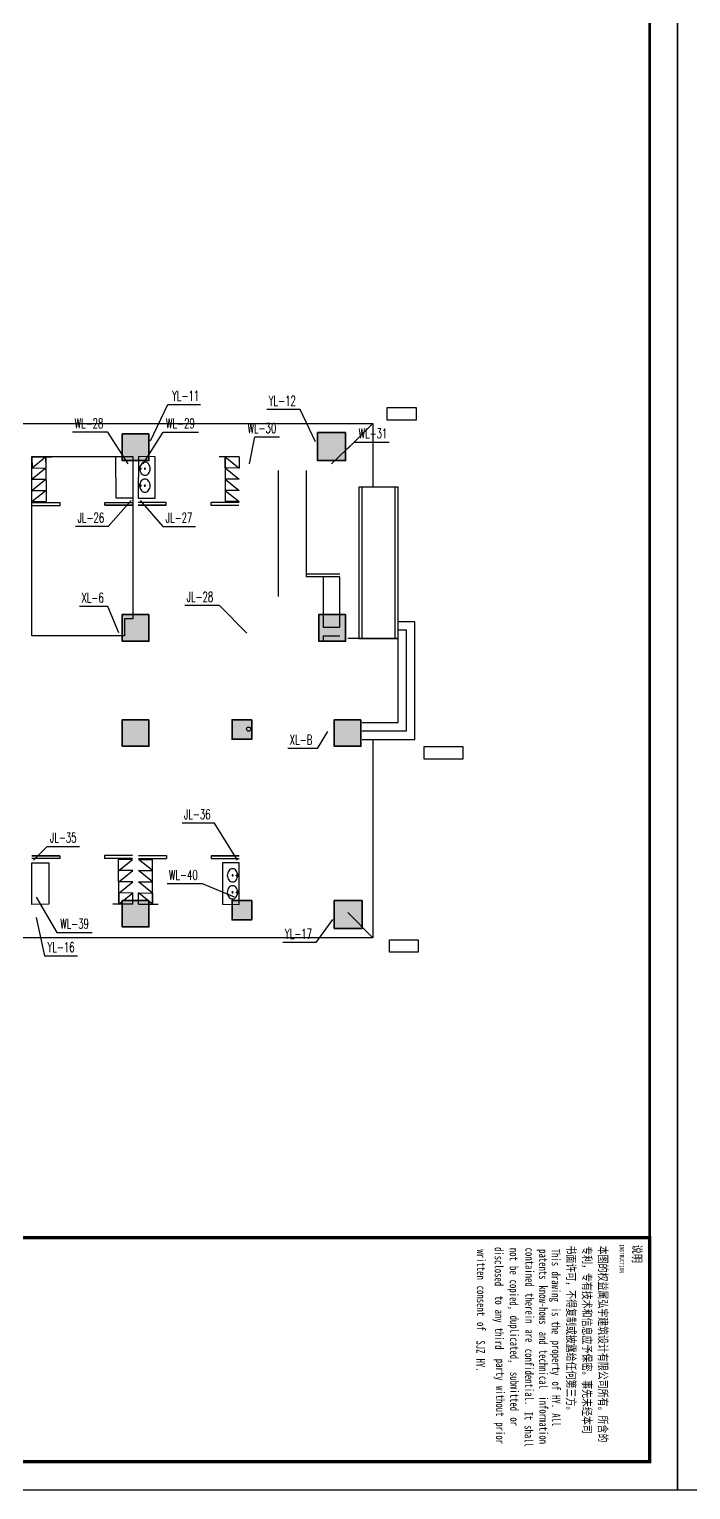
# Model space of a CAD drawing. Extents: x -46552 to 500351, y 55470 to 139570.
# Drawn here: x 93336 to 116972, y 55470 to 107610 of the extents above; entities that cross this region are included whole.
import ezdxf

# ---------------------------------------------------------------- set-up
doc = ezdxf.new("R2010")
doc.units = 0
doc.header["$LTSCALE"] = 1000
doc.header["$MEASUREMENT"] = 0
for name, color, linetype in [('DIM_SYMB', 3, 'Continuous'), ('DIM_污水', 3, 'Continuous'), ('DIM_消防', 3, 'Continuous'), ('DIM_给水', 3, 'Continuous'), ('DIM_雨水', 3, 'Continuous'), ('GROUND', 2, 'Continuous'), ('LVTRY', 6, 'Continuous'), ('PUB_TITLE', 7, 'Continuous'), ('TK', 126, 'Continuous'), ('WALL', 2, 'Continuous')]:
    doc.layers.add(name, color=color, linetype=linetype)
doc.layers.add('砼柱', color=2, linetype='Continuous', lineweight=35)
doc.styles.add('-宋体', font='', dxfattribs={"width": 0.8})
doc.styles.add('_TWT_SERIAL', font='COMPLEX', dxfattribs={"width": 0.8, "height": 3.5, "bigfont": 'HZTXT'})
doc.styles.get('-宋体').set_extended_font_data('SimSun')

# ---------------------------------------------------------------- blocks, each defined once
blk = doc.blocks.new('fgtr')
h = blk.add_hatch(color=256)
h.paths.add_polyline_path([(537270, -370335), (536270, -370335), (536270, -371335), (537270, -371335)])
h.paths.add_polyline_path([(537220, -363885), (536270, -363885), (536270, -364835), (537220, -364835)])
h.paths.add_polyline_path([(536670, -360135), (535720, -360135), (535720, -361085), (536670, -361085)])
h.paths.add_polyline_path([(536670, -353635), (535670, -353635), (535670, -354635), (536670, -354635)])
h.paths.add_polyline_path([(533320, -370335), (532620, -370335), (532620, -371035), (533320, -371035)])
h.paths.add_polyline_path([(533320, -363885), (532620, -363885), (532620, -364585), (533320, -364585)])
h.paths.add_polyline_path([(537220, -322935), (536270, -322935), (536270, -323885), (537220, -323885)])
h.paths.add_polyline_path([(536670, -326685), (535720, -326685), (535720, -327635), (536670, -327635)])
h.paths.add_polyline_path([(536670, -333135), (535670, -333135), (535670, -334135), (536670, -334135)])
h.paths.add_polyline_path([(533320, -323185), (532620, -323185), (532620, -323885), (533320, -323885)])
h.paths.add_polyline_path([(508570, -351510), (507970, -351510), (507970, -352110), (508570, -352110)])
h.paths.add_polyline_path([(508570, -348210), (507970, -348210), (507970, -348810), (508570, -348810)])
h.paths.add_polyline_path([(508570, -342985), (507970, -342985), (507970, -343585), (508570, -343585)])
h.paths.add_polyline_path([(508570, -335735), (507970, -335735), (507970, -336335), (508570, -336335)])
h.paths.add_polyline_path([(514370, -351510), (513720, -351510), (513720, -352160), (514370, -352160)])
h.paths.add_polyline_path([(502820, -351510), (502170, -351510), (502170, -352160), (502820, -352160)])
h.paths.add_polyline_path([(514320, -348210), (513720, -348210), (513720, -348810), (514320, -348810)])
h.paths.add_polyline_path([(502820, -348210), (502220, -348210), (502220, -348810), (502820, -348810)])
h.paths.add_polyline_path([(502820, -342985), (502220, -342985), (502220, -343585), (502820, -343585)])
h.paths.add_polyline_path([(514320, -342985), (513720, -342985), (513720, -343585), (514320, -343585)])
h.paths.add_polyline_path([(514370, -335685), (513720, -335685), (513720, -336335), (514370, -336335)])
h.paths.add_polyline_path([(502820, -335685), (502170, -335685), (502170, -336335), (502820, -336335)])
h.paths.add_polyline_path([(502920, -370335), (502220, -370335), (502220, -371035), (502920, -371035)])
h.paths.add_polyline_path([(502920, -363885), (502220, -363885), (502220, -364585), (502920, -364585)])
h.paths.add_polyline_path([(499270, -370335), (498270, -370335), (498270, -371335), (499270, -371335)])
h.paths.add_polyline_path([(499245, -363885), (498245, -363885), (498245, -364885), (499245, -364885)])
h.paths.add_polyline_path([(499595, -360135), (498645, -360135), (498645, -361085), (499595, -361085)])
h.paths.add_polyline_path([(499870, -353635), (498870, -353635), (498870, -354635), (499870, -354635)])
h.paths.add_polyline_path([(506845, -370335), (505895, -370335), (505895, -371285), (506845, -371285)])
h.paths.add_polyline_path([(506845, -363885), (505895, -363885), (505895, -364835), (506845, -364835)])
h.paths.add_polyline_path([(506845, -360135), (505895, -360135), (505895, -361085), (506845, -361085)])
h.paths.add_polyline_path([(506845, -353685), (505895, -353685), (505895, -354635), (506845, -354635)])
h.paths.add_polyline_path([(529645, -370335), (528695, -370335), (528695, -371285), (529645, -371285)])
h.paths.add_polyline_path([(529645, -363885), (528695, -363885), (528695, -364835), (529645, -364835)])
h.paths.add_polyline_path([(529645, -360135), (528695, -360135), (528695, -361085), (529645, -361085)])
h.paths.add_polyline_path([(529645, -353685), (528695, -353685), (528695, -354635), (529645, -354635)])
h.paths.add_polyline_path([(522045, -370335), (521095, -370335), (521095, -371285), (522045, -371285)])
h.paths.add_polyline_path([(522045, -363885), (521095, -363885), (521095, -364835), (522045, -364835)])
h.paths.add_polyline_path([(522045, -360135), (521095, -360135), (521095, -361085), (522045, -361085)])
h.paths.add_polyline_path([(522045, -353685), (521095, -353685), (521095, -354635), (522045, -354635)])
h.paths.add_polyline_path([(514445, -370335), (513495, -370335), (513495, -371285), (514445, -371285)])
h.paths.add_polyline_path([(514445, -363885), (513495, -363885), (513495, -364835), (514445, -364835)])
h.paths.add_polyline_path([(514445, -360135), (513495, -360135), (513495, -361085), (514445, -361085)])
h.paths.add_polyline_path([(514445, -353685), (513495, -353685), (513495, -354635), (514445, -354635)])
h.paths.add_polyline_path([(529645, -322935), (528695, -322935), (528695, -323885), (529645, -323885)])
h.paths.add_polyline_path([(529645, -326685), (528695, -326685), (528695, -327635), (529645, -327635)])
h.paths.add_polyline_path([(529645, -333135), (528695, -333135), (528695, -334085), (529645, -334085)])
h.paths.add_polyline_path([(522045, -322935), (521095, -322935), (521095, -323885), (522045, -323885)])
h.paths.add_polyline_path([(522045, -326685), (521095, -326685), (521095, -327635), (522045, -327635)])
h.paths.add_polyline_path([(522045, -333135), (521095, -333135), (521095, -334085), (522045, -334085)])
h.paths.add_polyline_path([(514445, -322935), (513495, -322935), (513495, -323885), (514445, -323885)])
h.paths.add_polyline_path([(514445, -326685), (513495, -326685), (513495, -327635), (514445, -327635)])
h.paths.add_polyline_path([(514445, -333135), (513495, -333135), (513495, -334085), (514445, -334085)])
h.paths.add_polyline_path([(506845, -322935), (505895, -322935), (505895, -323885), (506845, -323885)])
h.paths.add_polyline_path([(506845, -326685), (505895, -326685), (505895, -327635), (506845, -327635)])
h.paths.add_polyline_path([(506845, -333135), (505895, -333135), (505895, -334085), (506845, -334085)])
h.paths.add_polyline_path([(502920, -323185), (502220, -323185), (502220, -323885), (502920, -323885)])
h.paths.add_polyline_path([(499270, -322935), (498320, -322935), (498320, -323885), (499270, -323885)])
h.paths.add_polyline_path([(499820, -326685), (498870, -326685), (498870, -327635), (499820, -327635)])
h.paths.add_polyline_path([(499870, -333135), (498870, -333135), (498870, -334135), (499870, -334135)])
at = {"layer": '砼柱'}
for points in [[(529645, -353685), (528695, -353685), (528695, -354635), (529645, -354635)], [(536670, -353635), (535670, -353635), (535670, -354635), (536670, -354635)], [(529645, -360135), (528695, -360135), (528695, -361085), (529645, -361085)], [(536670, -360135), (535720, -360135), (535720, -361085), (536670, -361085)], [(529645, -363885), (528695, -363885), (528695, -364835), (529645, -364835)], [(533320, -363885), (532620, -363885), (532620, -364585), (533320, -364585)], [(537220, -363885), (536270, -363885), (536270, -364835), (537220, -364835)], [(529645, -370335), (528695, -370335), (528695, -371285), (529645, -371285)], [(533320, -370335), (532620, -370335), (532620, -371035), (533320, -371035)], [(537270, -370335), (536270, -370335), (536270, -371335), (537270, -371335)]]:
    blk.add_lwpolyline(points, close=True, dxfattribs=at)
blk = doc.blocks.new('$lvtry$00000194')
at = {"color": 0}
for p, q in [((-17, -27), (-17, -17)), ((17, -27), (17, -17))]:
    blk.add_line(p, q, dxfattribs=at)
blk.add_lwpolyline([(14, -39, -0.067374), (92, -53, -0.088152), (166, -93, -0.105269), (218, -155, -0.121685), (235, -224, -0.121685), (218, -292, -0.105269), (166, -355, -0.088152), (92, -394, -0.078966), (0, -409, -0.078966), (-92, -394, -0.088152), (-166, -355, -0.105269), (-218, -292, -0.121685), (-235, -224, -0.121685), (-218, -155, -0.105269), (-166, -93, -0.088152), (-92, -53, -0.059935), (-23, -40, -0.059935)], format="xyb", dxfattribs=at)
for centre, radius in [((0, -221), 20), ((0, -27), 16.7), ((0, -221), 15)]:
    blk.add_circle(centre, radius, dxfattribs=at)
for centre, radius, start, end in [((0, -17), 16.7, 0, 180), ((-40, -17), 10.1, 106.6096, 258.1648), ((-64, 250), 259, 274.7069, 282.3732), ((-75, -197), 173, 71.36, 79.1873), ((-29, -63), 6.77, 155.344, 308.3224), ((-171, 35), 166, 324.8411, 338.1337), ((-171, 35), 170, 324.8411, 331.3523), ((-29, -63), 3.37, 155.344, 308.3224), ((100, -178), 170, 132.3141, 138.8253), ((100, -178), 166, 125.5327, 138.8253), ((-12, -42), 10.6, 201.8924, 261.774), ((-381, -99), 372, 2.3982, 6.7627), ((0, -80), 9.9, 201.7837, 338.2163), ((64, 250), 259, 257.6268, 265.2931), ((381, -99), 372, 170.1008, 177.6018), ((75, -197), 173, 100.8127, 110.4191), ((40, -17), 10.1, 281.8352, 73.3904)]:
    blk.add_arc(centre, radius, start, end, dxfattribs=at)
for p in [(0, -27), (0, -221)]:
    blk.add_point(p, dxfattribs=at)
blk = doc.blocks.new('jztq')
at = {"layer": 'TK'}
blk.add_line((256167, 240984), (256167, 288043), dxfattribs=at)
at = {"layer": 'TK', "const_width": 118}
blk.add_lwpolyline([(256167, 298384), (264167, 298384), (264167, 240984), (256167, 240984)], close=True, dxfattribs=at)
at = {"layer": 'TK', "color": 9, "style": '-宋体', "width": 0.75}
blk.add_text('说明', height=312.7, dxfattribs=at).set_placement((256415, 297778))
at = {"layer": 'TK', "style": '-宋体', "width": 0.75}
for s, height, p in [('INSTRUCTION', 151.95, (256404, 297318)), ('本图的权益属弘宇建筑设计有限公司所有。所含的', 303.8, (256456, 296566)), ('专利，专有技术和信息应予保密。事先未经本司', 303.8, (256471, 295996)), ('书面许可，不得复制或披露给任何第三方。', 303.8, (256447, 295428)), ('This', 303.8, (256564, 294884)), ('drawing', 303.8, (257375, 294884)), ('is', 303.8, (258671, 294884)), ('the', 303.8, (259157, 294884)), ('property', 303.8, (259845, 294895)), ('of', 303.8, (261303, 294895)), ('HY.', 303.8, (261789, 294895)), ('All', 303.8, (262437, 294895)), ('patents', 303.8, (256578, 294432)), ('know-hows', 303.8, (257875, 294432)), ('and', 303.8, (259525, 294437)), ('technical', 303.8, (260173, 294437)), ('information', 303.8, (261831, 294443)), ('contained', 303.8, (256525, 293946)), ('therein', 303.8, (258145, 293946)), ('are', 303.8, (259441, 293946)), ('confidential.', 303.8, (260134, 293934)), ('It', 303.8, (262377, 293917)), ('shall', 303.8, (262863, 293917)), ('not', 303.8, (256533, 293386)), ('be', 303.8, (257181, 293386)), ('copied,', 303.8, (257667, 293386)), ('duplicated,', 303.8, (258951, 293400)), ('submitted', 303.8, (260962, 293402)), ('or', 303.8, (262582, 293402)), ('disclosed', 303.8, (256503, 292848)), ('to', 303.8, (258250, 292860)), ('any', 303.8, (258736, 292860)), ('third', 303.8, (259384, 292860)), ('party', 303.8, (260492, 292897)), ('without', 303.8, (261465, 292897)), ('prior', 303.8, (262761, 292897)), ('written', 303.8, (256587, 292215)), ('of', 303.8, (259179, 292215)), ('consent', 303.8, (257883, 292215)), ('SJZ', 303.8, (259838, 292193)), ('HY.', 303.8, (260486, 292193))]:
    blk.add_text(s, height=height, dxfattribs=at).set_placement(p)

msp = doc.modelspace()

# ---------------------------------------------------------------- linework, layer by layer
for p, q in [((93436, 92345), (93941, 92346)), ((93436, 92345), (93437, 91945)), ((93936, 92346), (93437, 91945)), ((93937, 91947), (93936, 92346)), ((93936, 92346), (93940, 90747)), ((100836, 92345), (100331, 92346)), ((100336, 92346), (100332, 90747)), ((100335, 91947), (100336, 92346)), ((100336, 92346), (100835, 91945)), ((100836, 92345), (100835, 91945)), ((93437, 91945), (93937, 91947)), ((93937, 91947), (93438, 91546)), ((100835, 91945), (100335, 91947)), ((100335, 91947), (100834, 91546)), ((102236, 91860), (102236, 87360)), ((103236, 91860), (103236, 88060)), ((93438, 91546), (93938, 91547)), ((93938, 91547), (93439, 91146)), ((100834, 91546), (100334, 91547)), ((100334, 91547), (100833, 91146)), ((93438, 91146), (93939, 91147)), ((93439, 90746), (93940, 90747)), ((93939, 91147), (93440, 90746)), ((100832, 90746), (100332, 90747)), ((100833, 91146), (100333, 91147)), ((100333, 91147), (100832, 90746)), ((93440, 90709), (94440, 90712)), ((93440, 90609), (94440, 90612)), ((93440, 90609), (94440, 90612)), ((94440, 90612), (94440, 90712)), ((96040, 90716), (97040, 90718)), ((96040, 90616), (96040, 90716)), ((96040, 90616), (97040, 90618)), ((97040, 90618), (96040, 90616)), ((98231, 90616), (97231, 90618)), ((97231, 90618), (98231, 90616)), ((98232, 90716), (97232, 90718)), ((98231, 90616), (98232, 90716)), ((99831, 90612), (99832, 90712)), ((100831, 90609), (99831, 90612)), ((100831, 90609), (99831, 90612)), ((100832, 90709), (99832, 90712)), ((104436, 88160), (103236, 88160)), ((104436, 88060), (103236, 88060)), ((103836, 85960), (104436, 85960)), ((103836, 85960), (103836, 85760)), ((103836, 85760), (104436, 85760)), ((94431, 78105), (93431, 78102)), ((93431, 78102), (94431, 78105)), ((94432, 78005), (93432, 78002)), ((94431, 78105), (94432, 78005)), ((97031, 78111), (96031, 78109)), ((97031, 78111), (96031, 78109)), ((96031, 78109), (96032, 78009)), ((97032, 78011), (96032, 78009)), ((97032, 77974), (96532, 77973)), ((96536, 76374), (96532, 77973)), ((96533, 77573), (97032, 77974)), ((97239, 77974), (97740, 77973)), ((97240, 78111), (98240, 78109)), ((97240, 78111), (98240, 78109)), ((97240, 78011), (98240, 78009)), ((97739, 77573), (97240, 77974)), ((97736, 76374), (97740, 77973)), ((98240, 78109), (98240, 78009)), ((99840, 78105), (100840, 78102)), ((100840, 78102), (99840, 78105)), ((99840, 78105), (99840, 78005)), ((99840, 78005), (100840, 78002)), ((97033, 77575), (96533, 77573)), ((96534, 77174), (97033, 77575)), ((97034, 77175), (96534, 77174)), ((96535, 76774), (97034, 77175)), ((97238, 77575), (97739, 77573)), ((97238, 77175), (97738, 77174)), ((97737, 76774), (97238, 77175)), ((97738, 77174), (97239, 77575)), ((97035, 76775), (96535, 76774)), ((96535, 76774), (96536, 76374)), ((96536, 76374), (97035, 76775)), ((97036, 76375), (97035, 76775)), ((97236, 76375), (97237, 76775)), ((97237, 76775), (97737, 76774)), ((97736, 76374), (97237, 76775)), ((97737, 76774), (97736, 76374)), ((97036, 76375), (96531, 76374)), ((97236, 76375), (97741, 76374))]:
    msp.add_line(p, q)
for points in [[(106126, 94105), (107162, 94105), (107162, 93652), (106126, 93652)], [(96736, 85960), (93436, 85960), (93436, 92360), (97036, 92360), (97036, 86560), (96736, 86560)], [(107451, 82006), (108824, 82006), (108824, 81549), (107451, 81549)], [(106205, 75100), (107235, 75100), (107235, 74658), (106205, 74658)]]:
    msp.add_lwpolyline(points, close=True)
at = {"color": 2}
for points in [[(105236, 82260), (107116, 82260), (107116, 86460), (106516, 86460)], [(105236, 82560), (106816, 82560), (106816, 86160), (106516, 86160)], [(105236, 82860), (106516, 82860), (106516, 85860), (104716, 85860)]]:
    msp.add_lwpolyline(points, dxfattribs=at)
at = {"color": 5}
msp.add_circle((101175, 82624), 75, dxfattribs=at)
at = {"layer": 'DIM_SYMB'}
msp.add_lwpolyline([(106162, 88983, 0, 0, 0), (106162, 87914, 80, 0, 0), (106162, 87614, 0, 0, 0)], format="xyseb", dxfattribs=at)
at = {"layer": 'DIM_污水'}
for p, q in [((96143, 93227), (94888, 93227)), ((96866, 92090), (96143, 93227)), ((97406, 92090), (98128, 93227)), ((98128, 93227), (99383, 93227)), ((101206, 92090), (101394, 93054)), ((101394, 93054), (102284, 93054)), ((104141, 92090), (104943, 92867)), ((104943, 92867), (106198, 92867)), ((99528, 77105), (98262, 77105)), ((100666, 76630), (99528, 77105)), ((93581, 76630), (94324, 75365)), ((94324, 75365), (95589, 75365))]:
    msp.add_line(p, q, dxfattribs=at)
at = {"layer": 'DIM_消防'}
for p, q in [((96150, 87000), (95133, 87000)), ((96537, 86068), (96150, 87000)), ((103997, 82542), (103620, 81930)), ((103620, 81930), (102574, 81930))]:
    msp.add_line(p, q, dxfattribs=at)
at = {"layer": 'DIM_给水'}
for p, q in [((96976, 90784), (96159, 89855)), ((97295, 90784), (98113, 89855)), ((96159, 89855), (94995, 89855)), ((98113, 89855), (99277, 89855)), ((100134, 87034), (98892, 87034)), ((101113, 86045), (100134, 87034)), ((99951, 79271), (98797, 79271)), ((100773, 77946), (99951, 79271)), ((93488, 77950), (93975, 78437)), ((93975, 78437), (95129, 78437))]:
    msp.add_line(p, q, dxfattribs=at)
at = {"layer": 'DIM_雨水'}
for p, q in [((97670, 92911), (98285, 94210)), ((98285, 94210), (99459, 94210)), ((103016, 94029), (101822, 94029)), ((103570, 92881), (103016, 94029)), ((93581, 75904), (93888, 74528)), ((104172, 75834), (103575, 75002)), ((103575, 75002), (102401, 75002)), ((93888, 74528), (95062, 74528))]:
    msp.add_line(p, q, dxfattribs=at)
at = {"layer": 'GROUND'}
for p, q in [((75416, 93540), (105616, 93540)), ((104716, 92640), (105616, 93540)), ((104716, 92640), (105616, 93540)), ((105616, 93540), (105616, 91260)), ((105616, 93540), (105616, 91260)), ((106516, 91260), (105116, 91260)), ((105116, 91260), (105116, 85860)), ((105216, 91260), (105216, 85860)), ((106416, 85860), (106416, 91260)), ((106516, 85860), (106516, 91260)), ((105116, 85860), (106516, 85860)), ((105616, 82260), (105616, 75180)), ((104716, 76080), (105616, 75180)), ((105616, 75180), (65856, 75180))]:
    msp.add_line(p, q, dxfattribs=at)
at = {"layer": 'LVTRY'}
for points in [[(97036, 92351), (97040, 90870), (96440, 90868), (96436, 92349)], [(97235, 92351), (97232, 90870), (97832, 90868), (97835, 92349)], [(104436, 86260), (104436, 88060), (103836, 88060), (103836, 86260)], [(93435, 76370), (93432, 77851), (94032, 77852), (94035, 76372)], [(100836, 76370), (100840, 77851), (100240, 77852), (100236, 76372)]]:
    msp.add_lwpolyline(points, close=True, dxfattribs=at)
at = {"layer": 'PUB_TITLE', "color": 4}
for points in [[(57102, 55470), (116502, 55470), (116502, 139570), (57102, 139570)], [(116502, 55470), (175902, 55470), (175902, 139570), (116502, 139570)]]:
    msp.add_lwpolyline(points, close=True, dxfattribs=at)
at = {"layer": 'PUB_TITLE', "color": 4, "const_width": 100}
msp.add_lwpolyline([(58102, 56470), (115502, 56470), (115502, 137070), (58102, 137070)], close=True, dxfattribs=at)
at = {"layer": 'WALL'}
for p, q in [((93736, 92346), (94145, 92347)), ((100536, 92346), (100126, 92347)), ((96736, 76375), (96326, 76374)), ((97536, 76375), (97945, 76374))]:
    msp.add_line(p, q, dxfattribs=at)

# ---------------------------------------------------------------- block references
msp.add_blockref('fgtr', (-432034, 446846))
at = {"rotation": 270}
msp.add_blockref('jztq', (-182883, 320638), dxfattribs=at)
at = {"layer": 'LVTRY', "xscale": -1}
for p, rotation in [((97249, 91921), 89.85643128121026), ((97248, 91317), 89.85643128121026), ((100823, 77404), 269.8564312812088), ((100822, 76800), 269.8564312812088)]:
    msp.add_blockref('$lvtry$00000194', p, dxfattribs=dict(at, rotation=rotation))

# ---------------------------------------------------------------- texts
at = {"layer": 'DIM_污水', "color": 7, "style": '_TWT_SERIAL', "width": 0.64}
for s, p in [('WL-28', (94958, 93367)), ('WL-29', (98225, 93367)), ('WL-30', (101137, 93194)), ('WL-31', (105104, 93007)), ('WL-40', (98332, 77245)), ('WL-39', (94442, 75505))]:
    msp.add_text(s, height=350, dxfattribs=at).set_placement(p)
at = {"layer": 'DIM_消防', "color": 7, "style": '_TWT_SERIAL', "width": 0.64}
for s, p in [('XL-6', (95203, 87140)), ('XL-B', (102644, 82070))]:
    msp.add_text(s, height=350, dxfattribs=at).set_placement(p)
at = {"layer": 'DIM_给水', "color": 7, "style": '_TWT_SERIAL', "width": 0.64}
for s, p in [('JL-26', (95065, 89995)), ('JL-27', (98215, 89995)), ('JL-28', (98962, 87174)), ('JL-36', (98867, 79411)), ('JL-35', (94078, 78577))]:
    msp.add_text(s, height=350, dxfattribs=at).set_placement(p)
at = {"layer": 'DIM_雨水', "color": 7, "style": '_TWT_SERIAL', "width": 0.64}
for s, p in [('YL-11', (98440, 94350)), ('YL-12', (101892, 94169)), ('YL-17', (102471, 75142)), ('YL-16', (93989, 74668))]:
    msp.add_text(s, height=350, dxfattribs=at).set_placement(p)

doc.saveas('drawing.dxf')
